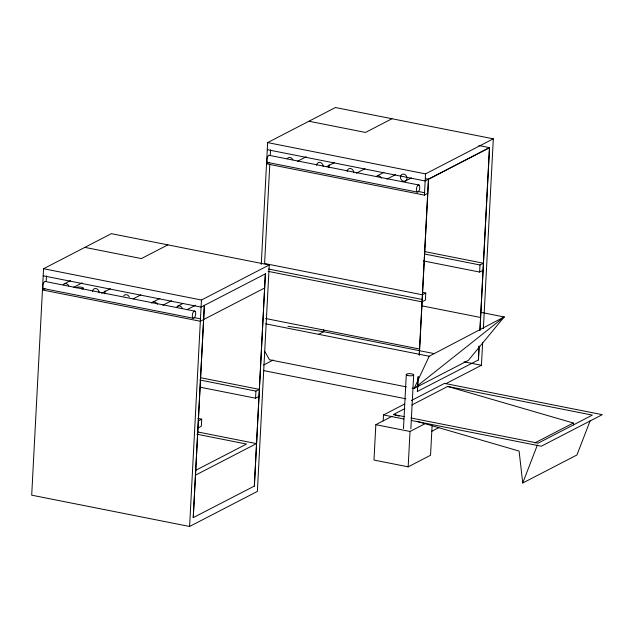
<?xml version="1.0" encoding="UTF-8"?>
<svg xmlns="http://www.w3.org/2000/svg" width="634" height="634" viewBox="0 0 634 634"><rect width="100%" height="100%" fill="white"/><g stroke="black" fill="none" stroke-linecap="round" stroke-linejoin="round"><path stroke-width="0.95" d="M43.564 268.729L31.7 495.178L189.59 526.474L257.372 491.405L269.244 264.957L111.354 233.661L43.564 268.729L201.453 300.025L269.244 264.957M46.187 281.599L46.488 275.941M104.903 293.867L105.054 290.903M189.59 526.474L201.453 300.025M193.243 517.621L204.37 305.326L193.243 517.621L254.353 486.08L265.377 273.769L254.353 486.08M197.832 418.4L201.699 419.169L201.335 426.246L197.943 427.998M261.256 264.457L267.643 142.595L335.426 107.526L493.315 138.822L483.362 328.681M200.384 387.255L255.557 398.192L255.93 391.115L259.322 389.363M269.815 164.04L264.6 263.514L422.387 294.786L425.779 293.035L425.406 300.112L422.014 301.863L268.103 271.352M270.266 155.473L270.559 149.806M328.975 167.733L329.133 164.769M392.184 416.229L375.835 424.685L373.981 460.062L408.169 466.838L430.541 455.267L432.087 425.786M383.198 420.873L383.507 414.945L404.429 404.127M403.462 428.568L406.291 374.599M408.169 466.838L410.024 431.461L425.509 423.449M410.848 428.822L413.677 374.852M269.07 162.51L266.526 163.826L424.415 195.121L425.525 173.89L493.315 138.822M418.194 376.747L417.418 391.503L418.091 376.675M419.233 354.953L428.441 179.192L489.448 147.635L479.875 330.306M419.328 355.095L428.544 179.216L425.541 178.622M423.488 260.931L479.637 272.057L480.001 264.98L483.393 263.229M479.05 346.101L478.432 359.946L479.153 346.132M479.978 330.346L489.551 147.659L478.805 145.527M445.813 383.705L481.444 365.271L482.64 342.526M590.238 420.548L576.964 454.966L522.733 483.021L537.41 444.981M480.921 312.356L504.141 316.96L429.194 356.245L414.137 388.428L412.195 388.048M44.998 288.644L42.454 289.96L200.344 321.256L264.743 287.939M297.512 161.274L306.206 156.772M64.391 283.77L70.477 280.624M391.963 118.74L365.469 132.443L308.932 121.237M73.441 287.408L82.127 282.907M167.891 244.867L141.398 258.577L84.861 247.371M326.597 166.679L334.419 162.629M101.662 293.257L110.348 288.763M356.276 173.24L364.97 168.747M133.077 298.923L140.899 294.881M383.95 172.345L376.992 175.943A3.701 3.17 62.6 0 1 381.422 178.122M386.914 179.121L395.6 174.627M152.921 302.077L159.871 298.479M162.843 305.255L171.529 300.762M405.229 181.078A3.701 3.17 62.6 0 0 405.554 174.952A3.701 3.17 62.6 0 0 400.458 177.037A3.701 3.17 62.6 0 0 405.229 181.078L411.315 177.932M177.9 306.071L183.115 303.377M489.551 147.659L425.16 180.967L267.271 149.672M186.943 309.709L195.637 305.208M265.48 273.785L201.081 307.102L43.199 275.806M424.415 195.121L427.704 193.346M318.482 334.419L323.728 331.709L434.385 353.637M263.593 364.994L273.151 360.049M479.637 272.057L483.021 270.306M198.315 420.921L201.699 419.169M255.557 398.192L258.949 396.44M195.787 470.293L246.515 444.054L197.008 434.235M195.47 475.159L256.477 443.602L197.428 431.897M417.315 391.487L478.432 359.946M411.395 400.522L444.513 383.388L602.3 414.66L541.293 446.225L411.577 420.516M399.143 416.15L393.468 414.501L404.841 408.613M411.838 404.999L447.699 386.447L592.338 415.111L538.107 443.166L410.943 417.964M431.833 431.255L438.807 427.649M534.842 442.928L573.326 423.021L573.548 424.954M287.923 326.312L323.728 331.709L323.665 329.751M267.643 142.595L425.525 173.89M419.09 185.049A3.701 1.577 -78.8 0 0 416.387 189.423A3.701 1.577 -78.8 0 0 418.765 191.175A3.701 1.577 -78.8 0 0 419.09 185.049L269.64 155.425A3.701 1.577 -78.8 0 0 267.049 158.857A3.701 1.577 -78.8 0 0 268.451 162.47M418.02 191.428L424.796 192.776M267.627 162.431L417.069 192.054M424.344 251.524L483.496 263.245M424.828 254.044L480.001 264.98M422.87 292.456L425.779 293.035M268.586 269.03L422.498 299.533M421.499 305.762L480.548 317.468M265.63 318.522L419.542 349.025M464.009 361.816L481.444 365.271M265.662 323.831L429.194 356.245M195.01 311.183A3.701 1.577 -78.8 0 0 192.308 315.558A3.701 1.577 -78.8 0 0 194.693 317.309A3.701 1.577 -78.8 0 0 195.01 311.183L45.569 281.559A3.701 1.577 -78.8 0 0 42.969 284.991A3.701 1.577 -78.8 0 0 44.372 288.597M193.949 317.563L200.724 318.91M43.556 288.565L192.998 318.189M406.37 386.891L269.498 359.763L264.663 351.157M263.522 370.573L405.911 398.802M393.468 414.501L404.151 416.617M200.273 377.658L259.425 389.379M383.507 414.945L403.834 418.979M199.789 379.988L255.93 391.115M375.835 424.685L410.024 431.461M447.699 386.447L573.326 423.021M417.085 421.372L519.095 451.075L522.733 483.021M76.191 287.979A3.701 1.078 3 0 1 81.58 287.234A3.701 1.078 3 0 1 81.881 289.112M63.123 284.825A3.701 3.17 62.6 0 1 68.813 285.958M176.624 307.125A3.701 3.17 62.6 0 1 182.323 308.259M151.653 303.131A3.701 3.17 62.6 0 1 157.343 304.257M92.54 291.466A3.701 3.17 62.6 0 1 96.019 288.581A3.701 3.17 62.6 0 1 99.118 292.765M123.622 295.896A3.701 3.17 62.6 0 1 129.32 297.029M287.194 158.698A3.701 3.17 62.6 0 1 292.884 159.823M347.163 171.449A3.701 3.17 62.6 0 1 350.634 168.557A3.701 3.17 62.6 0 1 353.74 172.749M316.62 165.331A3.701 3.17 62.6 0 1 320.091 162.447A3.701 3.17 62.6 0 1 323.189 166.639M504.141 316.96L468.36 360.374L414.137 388.428L504.141 316.96M406.877 375.162A3.701 1.078 3 0 0 413.273 375.383A3.701 1.078 3 0 0 409.81 373.64A3.701 1.078 3 0 0 406.877 375.162"/></g></svg>
